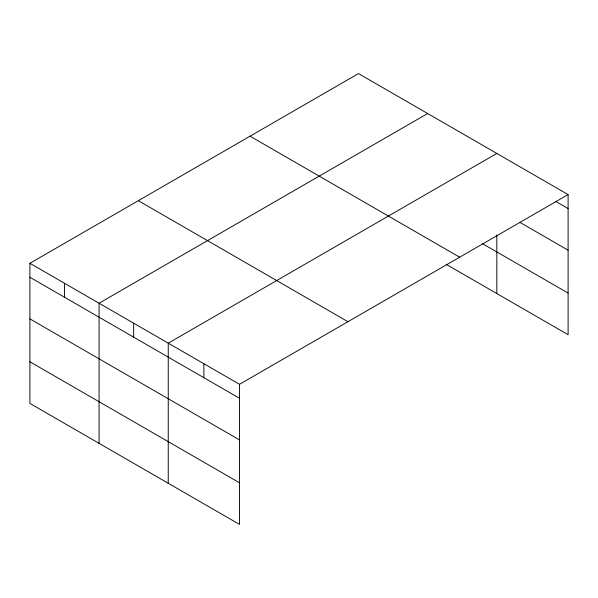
<?xml version="1.0" encoding="UTF-8"?>
<svg xmlns="http://www.w3.org/2000/svg" width="598" height="598" viewBox="0 0 598 598"><rect width="100%" height="100%" fill="white"/><g stroke="black" fill="none" stroke-linecap="round" stroke-linejoin="round"><path stroke-width="0.9" d="M568.1 194.597L358.486 73.584L29.9 263.292L29.9 403.403L239.514 524.416L239.514 384.305L568.1 194.597L568.1 334.708L446.16 264.309M427.66 113.515L99.074 303.223L99.074 443.335M496.833 153.454L168.247 343.162L168.247 483.274M555.43 201.249L568.1 208.567M519.797 222.306L568.1 250.196M482.354 243.58L568.1 293.08M250.054 136.187L459.668 257.207M138.332 200.689L347.946 321.702M29.9 263.292L239.514 384.305M29.9 277.255L239.514 398.275M29.9 318.884L239.514 439.904M29.9 361.775L239.514 482.795M496.833 235.156L496.833 293.566M203.881 363.734L203.881 377.704M133.66 323.197L133.66 337.16M64.487 283.258L64.487 297.228"/></g></svg>
